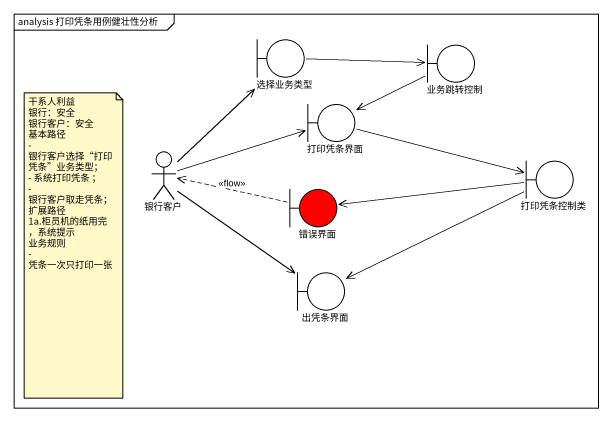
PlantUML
@startuml
mainframe analysis 打印凭条用例健壮性分析
boundary 选择业务类型
boundary 业务跳转控制
boundary 打印凭条界面
actor 银行客户
boundary 打印凭条控制类
boundary 错误界面 #FF0000
boundary 出凭条界面
选择业务类型 -right-> 业务跳转控制
业务跳转控制 -left-> 打印凭条界面
打印凭条界面 -right-> 打印凭条控制类
银行客户 -up-> 选择业务类型
银行客户 -right-> 打印凭条界面
银行客户 --> 出凭条界面
打印凭条控制类 -left-> 错误界面
打印凭条控制类 -left-> 出凭条界面
错误界面 .left.> 银行客户 : <<flow>>
note as N1
  干系人利益
  银行：安全
  银行客户：安全
  基本路径
  - 银行客户选择“打印凭条”业务类型；
  - 系统打印凭条 ；
  - 银行客户取走凭条；
  扩展路径
  1a.柜员机的纸用完，系统提示
  业务规则
  - 凭条一次只打印一张
end note
@enduml
